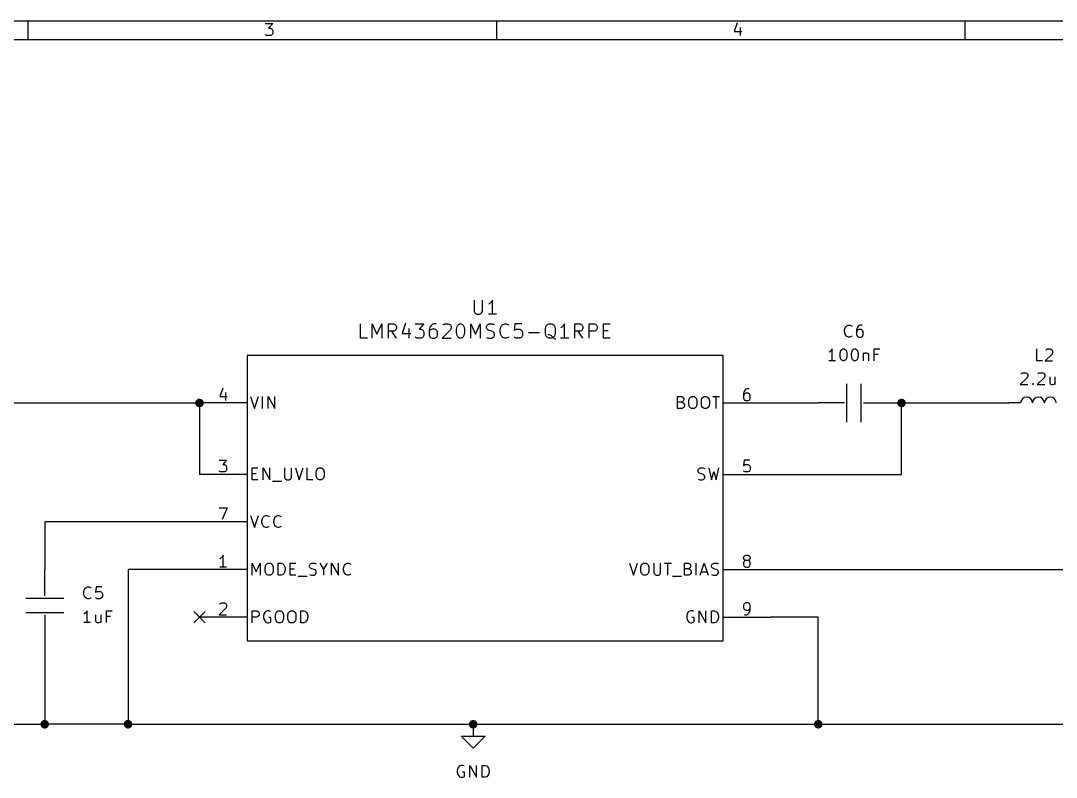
# Model space of a CAD drawing. Extents: x 0.4 to 11.3, y -7.9 to -0.4.
# Drawn here: x 4.299 to 8.65, y -3.573 to -0.394 of the extents above; entities that cross this region are included whole.
import ezdxf

# ---------------------------------------------------------------- set-up
doc = ezdxf.new("R2010")
doc.units = 0
doc.header["$MEASUREMENT"] = 0
for name, color, linetype in [('BLUE2', 5, 'CONTINUOUS'), ('CYAN2', 4, 'CONTINUOUS'), ('GREEN3', 91, 'CONTINUOUS'), ('RED2', 1, 'CONTINUOUS'), ('RED3', 11, 'CONTINUOUS')]:
    doc.layers.add(name, color=color, linetype=linetype)

msp = doc.modelspace()

# ---------------------------------------------------------------- linework, layer by layer
at = {"layer": 'BLUE2', "linetype": 'CONTINUOUS'}
for p, q in [((5.026, -2.876), (5.074, -2.924)), ((5.074, -2.876), (5.026, -2.924))]:
    msp.add_line(p, q, dxfattribs=at)
at = {"layer": 'CYAN2', "linetype": 'CONTINUOUS'}
for p, q in [((6.2043, -1.5674), (6.2043, -1.6159)), ((6.2386, -1.6159), (6.2386, -1.5674)), ((6.27, -1.5816), (6.2643, -1.5845)), ((6.2757, -1.5759), (6.27, -1.5816)), ((6.2814, -1.5674), (6.2757, -1.5759)), ((6.2814, -1.6274), (6.2814, -1.5674)), ((6.2043, -1.6159), (6.2071, -1.6216)), ((6.2071, -1.6216), (6.21, -1.6245)), ((6.21, -1.6245), (6.2157, -1.6274)), ((6.2157, -1.6274), (6.2271, -1.6274)), ((6.2271, -1.6274), (6.2329, -1.6245)), ((6.2329, -1.6245), (6.2357, -1.6216)), ((6.2357, -1.6216), (6.2386, -1.6159)), ((6.2986, -1.6274), (6.2643, -1.6274)), ((5.7271, -1.7274), (5.7271, -1.6674)), ((5.7757, -1.7274), (5.7757, -1.6674)), ((5.7757, -1.6674), (5.7957, -1.7102)), ((5.7957, -1.7102), (5.8157, -1.6674)), ((5.8157, -1.6674), (5.8157, -1.7274)), ((5.8443, -1.7274), (5.8443, -1.6674)), ((5.8443, -1.6674), (5.8671, -1.6674)), ((5.8671, -1.6674), (5.8729, -1.6702)), ((5.8729, -1.6959), (5.8671, -1.6988)), ((5.8729, -1.6702), (5.8757, -1.6731)), ((5.8757, -1.6931), (5.8729, -1.6959)), ((5.8757, -1.6731), (5.8786, -1.6788)), ((5.8786, -1.6874), (5.8757, -1.6931)), ((5.8786, -1.6788), (5.8786, -1.6874)), ((5.9157, -1.6645), (5.9014, -1.7074)), ((5.93, -1.6874), (5.93, -1.7274)), ((5.9557, -1.6674), (5.9929, -1.6674)), ((5.9929, -1.6674), (5.9729, -1.6902)), ((5.9729, -1.6902), (5.9814, -1.6902)), ((5.9814, -1.6902), (5.9871, -1.6931)), ((5.9871, -1.6931), (5.99, -1.6959)), ((5.99, -1.6959), (5.9929, -1.7016)), ((6.0186, -1.6816), (6.0157, -1.6931)), ((6.0157, -1.6931), (6.0157, -1.7159)), ((6.0186, -1.6959), (6.0157, -1.7016)), ((6.0243, -1.6731), (6.0186, -1.6816)), ((6.0214, -1.6931), (6.0186, -1.6959)), ((6.0271, -1.6902), (6.0214, -1.6931)), ((6.0271, -1.6702), (6.0243, -1.6731)), ((6.0329, -1.6674), (6.0271, -1.6702)), ((6.0386, -1.6902), (6.0271, -1.6902)), ((6.0443, -1.6674), (6.0329, -1.6674)), ((6.0443, -1.6931), (6.0386, -1.6902)), ((6.0471, -1.6959), (6.0443, -1.6931)), ((6.05, -1.7016), (6.0471, -1.6959)), ((6.1043, -1.6931), (6.07, -1.7274)), ((6.0729, -1.6731), (6.0757, -1.6702)), ((6.0757, -1.6702), (6.0814, -1.6674)), ((6.0814, -1.6674), (6.0957, -1.6674)), ((6.0957, -1.6674), (6.1014, -1.6702)), ((6.1014, -1.6702), (6.1043, -1.6731)), ((6.1043, -1.6731), (6.1071, -1.6788)), ((6.1071, -1.6845), (6.1043, -1.6931)), ((6.1071, -1.6788), (6.1071, -1.6845)), ((6.13, -1.6902), (6.1329, -1.6788)), ((6.13, -1.7045), (6.13, -1.6902)), ((6.1329, -1.6788), (6.1357, -1.6731)), ((6.1357, -1.6731), (6.1386, -1.6702)), ((6.1386, -1.6702), (6.1443, -1.6674)), ((6.1443, -1.6674), (6.15, -1.6674)), ((6.15, -1.6674), (6.1557, -1.6702)), ((6.1557, -1.6702), (6.1586, -1.6731)), ((6.1586, -1.6731), (6.1614, -1.6788)), ((6.1614, -1.6788), (6.1643, -1.6902)), ((6.1643, -1.6902), (6.1643, -1.7045)), ((6.19, -1.7274), (6.19, -1.6674)), ((6.19, -1.6674), (6.21, -1.7102)), ((6.21, -1.7102), (6.23, -1.6674)), ((6.23, -1.6674), (6.23, -1.7274)), ((6.2557, -1.6788), (6.2586, -1.6731)), ((6.2557, -1.6845), (6.2557, -1.6788)), ((6.2586, -1.6902), (6.2557, -1.6845)), ((6.2586, -1.6731), (6.2614, -1.6702)), ((6.2614, -1.6931), (6.2586, -1.6902)), ((6.2614, -1.6702), (6.2671, -1.6674)), ((6.2671, -1.6959), (6.2614, -1.6931)), ((6.2671, -1.6674), (6.2814, -1.6674)), ((6.2786, -1.6988), (6.2671, -1.6959)), ((6.2814, -1.6674), (6.29, -1.6702)), ((6.3129, -1.6931), (6.3157, -1.6816)), ((6.3129, -1.7016), (6.3129, -1.6931)), ((6.3157, -1.6816), (6.3186, -1.6759)), ((6.3186, -1.6759), (6.3243, -1.6702)), ((6.3243, -1.6702), (6.3329, -1.6674)), ((6.3329, -1.6674), (6.3386, -1.6674)), ((6.3386, -1.6674), (6.3471, -1.6702)), ((6.3471, -1.6702), (6.35, -1.6731)), ((6.3757, -1.6674), (6.3729, -1.6959)), ((6.3729, -1.6959), (6.3757, -1.6931)), ((6.4043, -1.6674), (6.3757, -1.6674)), ((6.3757, -1.6931), (6.3814, -1.6902)), ((6.3814, -1.6902), (6.3957, -1.6902)), ((6.3957, -1.6902), (6.4014, -1.6931)), ((6.4014, -1.6931), (6.4043, -1.6959)), ((6.4043, -1.6959), (6.4071, -1.7016)), ((6.5043, -1.6874), (6.5071, -1.6759)), ((6.5043, -1.7074), (6.5043, -1.6874)), ((6.5071, -1.6759), (6.5129, -1.6702)), ((6.5129, -1.6702), (6.5186, -1.6674)), ((6.5186, -1.6674), (6.53, -1.6674)), ((6.53, -1.6674), (6.5357, -1.6702)), ((6.5357, -1.6702), (6.5414, -1.6759)), ((6.5414, -1.6759), (6.5443, -1.6874)), ((6.5443, -1.6874), (6.5443, -1.7074)), ((6.5729, -1.6816), (6.5671, -1.6845)), ((6.5786, -1.6759), (6.5729, -1.6816)), ((6.5843, -1.6674), (6.5786, -1.6759)), ((6.5843, -1.7274), (6.5843, -1.6674)), ((6.6271, -1.7274), (6.6271, -1.6674)), ((6.6271, -1.6674), (6.65, -1.6674)), ((6.65, -1.6674), (6.6557, -1.6702)), ((6.6557, -1.6959), (6.65, -1.6988)), ((6.6557, -1.6702), (6.6586, -1.6731)), ((6.6586, -1.6931), (6.6557, -1.6959)), ((6.6586, -1.6731), (6.6614, -1.6788)), ((6.6614, -1.6874), (6.6586, -1.6931)), ((6.6614, -1.6788), (6.6614, -1.6874)), ((6.6871, -1.7274), (6.6871, -1.6674)), ((6.6871, -1.6674), (6.71, -1.6674)), ((6.71, -1.6674), (6.7157, -1.6702)), ((6.7157, -1.6959), (6.71, -1.6988)), ((6.7157, -1.6702), (6.7186, -1.6731)), ((6.7186, -1.6931), (6.7157, -1.6959)), ((6.7186, -1.6731), (6.7214, -1.6788)), ((6.7214, -1.6874), (6.7186, -1.6931)), ((6.7214, -1.6788), (6.7214, -1.6874)), ((6.7471, -1.7274), (6.7471, -1.6674)), ((6.7471, -1.6674), (6.7757, -1.6674)), ((6.7471, -1.6959), (6.7671, -1.6959)), ((7.7607, -1.6942), (7.7631, -1.6847)), ((7.7607, -1.7014), (7.7607, -1.6942)), ((7.7631, -1.6847), (7.7655, -1.6799)), ((7.7655, -1.6799), (7.7702, -1.6752)), ((7.7702, -1.6752), (7.7774, -1.6728)), ((7.7774, -1.6728), (7.7821, -1.6728)), ((7.7821, -1.6728), (7.7893, -1.6752)), ((7.7893, -1.6752), (7.7917, -1.6776)), ((7.8131, -1.6847), (7.8107, -1.6942)), ((7.8107, -1.6942), (7.8107, -1.7133)), ((7.8131, -1.6966), (7.8107, -1.7014)), ((7.8179, -1.6776), (7.8131, -1.6847)), ((7.8155, -1.6942), (7.8131, -1.6966)), ((7.8202, -1.6918), (7.8155, -1.6942)), ((7.8202, -1.6752), (7.8179, -1.6776)), ((7.825, -1.6728), (7.8202, -1.6752)), ((7.8298, -1.6918), (7.8202, -1.6918)), ((7.8345, -1.6728), (7.825, -1.6728)), ((7.8345, -1.6942), (7.8298, -1.6918)), ((7.8369, -1.6966), (7.8345, -1.6942)), ((7.8393, -1.7014), (7.8369, -1.6966)), ((5.7557, -1.7274), (5.7271, -1.7274)), ((5.8671, -1.6988), (5.8443, -1.6988)), ((5.8786, -1.7274), (5.8586, -1.6988)), ((5.9014, -1.7074), (5.9386, -1.7074)), ((5.9586, -1.7245), (5.9557, -1.7216)), ((5.9643, -1.7274), (5.9586, -1.7245)), ((5.9814, -1.7274), (5.9643, -1.7274)), ((5.9871, -1.7245), (5.9814, -1.7274)), ((5.99, -1.7216), (5.9871, -1.7245)), ((5.9929, -1.7159), (5.99, -1.7216)), ((5.9929, -1.7016), (5.9929, -1.7159)), ((6.0157, -1.7159), (6.0186, -1.7216)), ((6.0186, -1.7216), (6.0214, -1.7245)), ((6.0214, -1.7245), (6.0271, -1.7274)), ((6.0271, -1.7274), (6.0386, -1.7274)), ((6.0386, -1.7274), (6.0443, -1.7245)), ((6.0443, -1.7245), (6.0471, -1.7216)), ((6.0471, -1.7216), (6.05, -1.7159)), ((6.05, -1.7159), (6.05, -1.7016)), ((6.07, -1.7274), (6.1071, -1.7274)), ((6.1329, -1.7159), (6.13, -1.7045)), ((6.1357, -1.7216), (6.1329, -1.7159)), ((6.1386, -1.7245), (6.1357, -1.7216)), ((6.1443, -1.7274), (6.1386, -1.7245)), ((6.15, -1.7274), (6.1443, -1.7274)), ((6.1557, -1.7245), (6.15, -1.7274)), ((6.1586, -1.7216), (6.1557, -1.7245)), ((6.1614, -1.7159), (6.1586, -1.7216)), ((6.1643, -1.7045), (6.1614, -1.7159)), ((6.2557, -1.7245), (6.2643, -1.7274)), ((6.2643, -1.7274), (6.2786, -1.7274)), ((6.2843, -1.7016), (6.2786, -1.6988)), ((6.2786, -1.7274), (6.2843, -1.7245)), ((6.2871, -1.7045), (6.2843, -1.7016)), ((6.2843, -1.7245), (6.2871, -1.7216)), ((6.29, -1.7102), (6.2871, -1.7045)), ((6.2871, -1.7216), (6.29, -1.7159)), ((6.29, -1.7159), (6.29, -1.7102)), ((6.3157, -1.7131), (6.3129, -1.7016)), ((6.3186, -1.7188), (6.3157, -1.7131)), ((6.3243, -1.7245), (6.3186, -1.7188)), ((6.3329, -1.7274), (6.3243, -1.7245)), ((6.3386, -1.7274), (6.3329, -1.7274)), ((6.3471, -1.7245), (6.3386, -1.7274)), ((6.35, -1.7216), (6.3471, -1.7245)), ((6.3757, -1.7245), (6.3729, -1.7216)), ((6.3814, -1.7274), (6.3757, -1.7245)), ((6.3957, -1.7274), (6.3814, -1.7274)), ((6.4014, -1.7245), (6.3957, -1.7274)), ((6.4043, -1.7216), (6.4014, -1.7245)), ((6.4071, -1.7159), (6.4043, -1.7216)), ((6.4071, -1.7016), (6.4071, -1.7159)), ((6.4329, -1.7045), (6.4786, -1.7045)), ((6.5071, -1.7188), (6.5043, -1.7074)), ((6.5129, -1.7245), (6.5071, -1.7188)), ((6.5186, -1.7274), (6.5129, -1.7245)), ((6.5214, -1.7131), (6.5157, -1.7131)), ((6.53, -1.7274), (6.5186, -1.7274)), ((6.5271, -1.7159), (6.5214, -1.7131)), ((6.5357, -1.7245), (6.5271, -1.7159)), ((6.5357, -1.7245), (6.53, -1.7274)), ((6.5414, -1.7188), (6.5357, -1.7245)), ((6.5414, -1.7302), (6.5357, -1.7245)), ((6.5443, -1.7074), (6.5414, -1.7188)), ((6.5471, -1.7331), (6.5414, -1.7302)), ((6.6014, -1.7274), (6.5671, -1.7274)), ((6.65, -1.6988), (6.6271, -1.6988)), ((6.6614, -1.7274), (6.6414, -1.6988)), ((6.71, -1.6988), (6.6871, -1.6988)), ((6.7757, -1.7274), (6.7471, -1.7274)), ((7.7631, -1.7109), (7.7607, -1.7014)), ((7.7655, -1.7157), (7.7631, -1.7109)), ((7.7702, -1.7204), (7.7655, -1.7157)), ((7.7774, -1.7228), (7.7702, -1.7204)), ((7.7821, -1.7228), (7.7774, -1.7228)), ((7.7893, -1.7204), (7.7821, -1.7228)), ((7.7917, -1.718), (7.7893, -1.7204)), ((7.8107, -1.7133), (7.8131, -1.718)), ((7.8131, -1.718), (7.8155, -1.7204)), ((7.8155, -1.7204), (7.8202, -1.7228)), ((7.8202, -1.7228), (7.8298, -1.7228)), ((7.8298, -1.7228), (7.8345, -1.7204)), ((7.8345, -1.7204), (7.8369, -1.718)), ((7.8369, -1.718), (7.8393, -1.7133)), ((7.8393, -1.7133), (7.8393, -1.7014)), ((7.7036, -1.7799), (7.6988, -1.7847)), ((7.7083, -1.7728), (7.7036, -1.7799)), ((7.7083, -1.8228), (7.7083, -1.7728)), ((7.7417, -1.7918), (7.744, -1.7823)), ((7.744, -1.7823), (7.7464, -1.7776)), ((7.7464, -1.7776), (7.7488, -1.7752)), ((7.7488, -1.7752), (7.7536, -1.7728)), ((7.7536, -1.7728), (7.7583, -1.7728)), ((7.7583, -1.7728), (7.7631, -1.7752)), ((7.7631, -1.7752), (7.7655, -1.7776)), ((7.7655, -1.7776), (7.7679, -1.7823)), ((7.7679, -1.7823), (7.7702, -1.7918)), ((7.7893, -1.7918), (7.7917, -1.7823)), ((7.7917, -1.7823), (7.794, -1.7776)), ((7.794, -1.7776), (7.7964, -1.7752)), ((7.7964, -1.7752), (7.8012, -1.7728)), ((7.8012, -1.7728), (7.8059, -1.7728)), ((7.8059, -1.7728), (7.8107, -1.7752)), ((7.8107, -1.7752), (7.8131, -1.7776)), ((7.8131, -1.7776), (7.8155, -1.7823)), ((7.8155, -1.7823), (7.8179, -1.7918)), ((7.8845, -1.8228), (7.8845, -1.7728)), ((7.8845, -1.7728), (7.9083, -1.7728)), ((8.5679, -1.8228), (8.5679, -1.7728)), ((8.606, -1.7776), (8.6083, -1.7752)), ((8.6083, -1.7752), (8.6131, -1.7728)), ((8.6131, -1.7728), (8.625, -1.7728)), ((8.625, -1.7728), (8.6298, -1.7752)), ((8.6298, -1.7752), (8.6321, -1.7776)), ((8.6321, -1.7776), (8.6345, -1.7823)), ((8.6345, -1.7823), (8.6345, -1.7871)), ((7.6988, -1.7847), (7.694, -1.7871)), ((7.7226, -1.8228), (7.694, -1.8228)), ((7.7417, -1.8038), (7.7417, -1.7918)), ((7.744, -1.8133), (7.7417, -1.8038)), ((7.7464, -1.818), (7.744, -1.8133)), ((7.7488, -1.8204), (7.7464, -1.818)), ((7.7536, -1.8228), (7.7488, -1.8204)), ((7.7583, -1.8228), (7.7536, -1.8228)), ((7.7631, -1.8204), (7.7583, -1.8228)), ((7.7655, -1.818), (7.7631, -1.8204)), ((7.7679, -1.8133), (7.7655, -1.818)), ((7.7702, -1.8038), (7.7679, -1.8133)), ((7.7702, -1.7918), (7.7702, -1.8038)), ((7.7893, -1.8038), (7.7893, -1.7918)), ((7.7917, -1.8133), (7.7893, -1.8038)), ((7.794, -1.818), (7.7917, -1.8133)), ((7.7964, -1.8204), (7.794, -1.818)), ((7.8012, -1.8228), (7.7964, -1.8204)), ((7.8059, -1.8228), (7.8012, -1.8228)), ((7.8107, -1.8204), (7.8059, -1.8228)), ((7.8131, -1.818), (7.8107, -1.8204)), ((7.8155, -1.8133), (7.8131, -1.818)), ((7.8179, -1.8038), (7.8155, -1.8133)), ((7.8179, -1.7918), (7.8179, -1.8038)), ((7.8393, -1.7895), (7.8393, -1.8228)), ((7.8393, -1.7942), (7.8417, -1.7918)), ((7.8417, -1.7918), (7.8464, -1.7895)), ((7.8464, -1.7895), (7.8536, -1.7895)), ((7.8536, -1.7895), (7.8583, -1.7918)), ((7.8583, -1.7918), (7.8607, -1.7966)), ((7.8607, -1.7966), (7.8607, -1.8228)), ((7.9012, -1.7966), (7.8845, -1.7966)), ((8.5917, -1.8228), (8.5679, -1.8228)), ((8.6321, -1.7942), (8.6036, -1.8228)), ((8.6036, -1.8228), (8.6345, -1.8228)), ((8.6345, -1.7871), (8.6321, -1.7942)), ((8.5274, -1.8942), (8.4988, -1.9228)), ((8.5012, -1.8776), (8.5036, -1.8752)), ((8.5036, -1.8752), (8.5083, -1.8728)), ((8.5083, -1.8728), (8.5202, -1.8728)), ((8.5202, -1.8728), (8.525, -1.8752)), ((8.525, -1.8752), (8.5274, -1.8776)), ((8.5274, -1.8776), (8.5298, -1.8823)), ((8.5298, -1.8871), (8.5274, -1.8942)), ((8.5298, -1.8823), (8.5298, -1.8871)), ((8.5988, -1.8942), (8.5702, -1.9228)), ((8.5726, -1.8776), (8.575, -1.8752)), ((8.575, -1.8752), (8.5798, -1.8728)), ((8.5798, -1.8728), (8.5917, -1.8728)), ((8.5917, -1.8728), (8.5964, -1.8752)), ((8.5964, -1.8752), (8.5988, -1.8776)), ((8.5988, -1.8776), (8.6012, -1.8823)), ((8.6012, -1.8871), (8.5988, -1.8942)), ((8.6012, -1.8823), (8.6012, -1.8871)), ((8.6226, -1.8895), (8.6226, -1.9157)), ((8.644, -1.8895), (8.644, -1.9228)), ((8.4988, -1.9228), (8.5298, -1.9228)), ((8.5488, -1.9204), (8.5512, -1.918)), ((8.5512, -1.9228), (8.5488, -1.9204)), ((8.5512, -1.918), (8.5536, -1.9204)), ((8.5512, -1.918), (8.5512, -1.9228)), ((8.5536, -1.9204), (8.5512, -1.9228)), ((8.5702, -1.9228), (8.6012, -1.9228)), ((8.6226, -1.9157), (8.625, -1.9204)), ((8.625, -1.9204), (8.6298, -1.9228)), ((8.6298, -1.9228), (8.6369, -1.9228)), ((8.6369, -1.9228), (8.6417, -1.9204)), ((8.6417, -1.9204), (8.644, -1.918)), ((5.2648, -1.9731), (5.2814, -2.0231)), ((5.2814, -2.0231), (5.2981, -1.9731)), ((5.3148, -2.0231), (5.3148, -1.9731)), ((5.3386, -2.0231), (5.3386, -1.9731)), ((5.3386, -1.9731), (5.3671, -2.0231)), ((5.3671, -2.0231), (5.3671, -1.9731)), ((7.059, -2.0231), (7.059, -1.9731)), ((7.059, -1.9731), (7.0757, -1.9731)), ((7.0757, -1.9969), (7.059, -1.9969)), ((7.0757, -1.9731), (7.0805, -1.9755)), ((7.0805, -1.9946), (7.0757, -1.9969)), ((7.0757, -1.9969), (7.0829, -1.9993)), ((7.0805, -1.9755), (7.0829, -1.9779)), ((7.0829, -1.9922), (7.0805, -1.9946)), ((7.0829, -1.9779), (7.0852, -1.9827)), ((7.0852, -1.9874), (7.0829, -1.9922)), ((7.0829, -1.9993), (7.0852, -2.0017)), ((7.0852, -1.9827), (7.0852, -1.9874)), ((7.1067, -1.9898), (7.109, -1.9803)), ((7.1067, -2.0065), (7.1067, -1.9898)), ((7.109, -1.9803), (7.1138, -1.9755)), ((7.1138, -1.9755), (7.1186, -1.9731)), ((7.1186, -1.9731), (7.1281, -1.9731)), ((7.1281, -1.9731), (7.1329, -1.9755)), ((7.1329, -1.9755), (7.1376, -1.9803)), ((7.1376, -1.9803), (7.14, -1.9898)), ((7.14, -1.9898), (7.14, -2.0065)), ((7.159, -1.9898), (7.1614, -1.9803)), ((7.159, -2.0065), (7.159, -1.9898)), ((7.1614, -1.9803), (7.1662, -1.9755)), ((7.1662, -1.9755), (7.1709, -1.9731)), ((7.1709, -1.9731), (7.1805, -1.9731)), ((7.1805, -1.9731), (7.1852, -1.9755)), ((7.1852, -1.9755), (7.19, -1.9803)), ((7.19, -1.9803), (7.1924, -1.9898)), ((7.1924, -1.9898), (7.1924, -2.0065)), ((7.2067, -1.9731), (7.2352, -1.9731)), ((7.221, -2.0231), (7.221, -1.9731)), ((7.0781, -2.0231), (7.059, -2.0231)), ((7.0829, -2.0208), (7.0781, -2.0231)), ((7.0852, -2.0184), (7.0829, -2.0208)), ((7.0852, -2.0017), (7.0876, -2.0065)), ((7.0876, -2.0136), (7.0852, -2.0184)), ((7.0876, -2.0065), (7.0876, -2.0136)), ((7.109, -2.016), (7.1067, -2.0065)), ((7.1138, -2.0208), (7.109, -2.016)), ((7.1186, -2.0231), (7.1138, -2.0208)), ((7.1281, -2.0231), (7.1186, -2.0231)), ((7.1329, -2.0208), (7.1281, -2.0231)), ((7.1376, -2.016), (7.1329, -2.0208)), ((7.14, -2.0065), (7.1376, -2.016)), ((7.1614, -2.016), (7.159, -2.0065)), ((7.1662, -2.0208), (7.1614, -2.016)), ((7.1709, -2.0231), (7.1662, -2.0208)), ((7.1805, -2.0231), (7.1709, -2.0231)), ((7.1852, -2.0208), (7.1805, -2.0231)), ((7.19, -2.016), (7.1852, -2.0208)), ((7.1924, -2.0065), (7.19, -2.016)), ((5.2719, -2.3231), (5.2719, -2.2731)), ((5.2719, -2.2731), (5.2957, -2.2731)), ((5.2719, -2.2969), (5.2886, -2.2969)), ((5.3171, -2.3231), (5.3171, -2.2731)), ((5.3171, -2.2731), (5.3457, -2.3231)), ((5.3457, -2.3231), (5.3457, -2.2731)), ((5.4076, -2.2731), (5.4076, -2.3136)), ((5.4362, -2.3136), (5.4362, -2.2731)), ((5.4529, -2.2731), (5.4695, -2.3231)), ((5.4695, -2.3231), (5.4862, -2.2731)), ((5.5029, -2.3231), (5.5029, -2.2731)), ((5.541, -2.2898), (5.5433, -2.2803)), ((5.541, -2.3065), (5.541, -2.2898)), ((5.5433, -2.2803), (5.5481, -2.2755)), ((5.5481, -2.2755), (5.5529, -2.2731)), ((5.5529, -2.2731), (5.5624, -2.2731)), ((5.5624, -2.2731), (5.5671, -2.2755)), ((5.5671, -2.2755), (5.5719, -2.2803)), ((5.5719, -2.2803), (5.5743, -2.2898)), ((5.5743, -2.2898), (5.5743, -2.3065)), ((7.1448, -2.2827), (7.1471, -2.2779)), ((7.1448, -2.2874), (7.1448, -2.2827)), ((7.1471, -2.2922), (7.1448, -2.2874)), ((7.1471, -2.2779), (7.1495, -2.2755)), ((7.1495, -2.2946), (7.1471, -2.2922)), ((7.1495, -2.2755), (7.1543, -2.2731)), ((7.1543, -2.2969), (7.1495, -2.2946)), ((7.1543, -2.2731), (7.1662, -2.2731)), ((7.1638, -2.2993), (7.1543, -2.2969)), ((7.1686, -2.3017), (7.1638, -2.2993)), ((7.1662, -2.2731), (7.1733, -2.2755)), ((7.171, -2.3041), (7.1686, -2.3017)), ((7.1733, -2.3088), (7.171, -2.3041)), ((7.19, -2.2731), (7.2019, -2.3231)), ((7.2019, -2.3231), (7.2114, -2.2874)), ((7.2114, -2.2874), (7.221, -2.3231)), ((7.221, -2.3231), (7.2329, -2.2731)), ((5.2957, -2.3231), (5.2719, -2.3231)), ((5.3576, -2.3279), (5.3957, -2.3279)), ((5.4076, -2.3136), (5.41, -2.3184)), ((5.41, -2.3184), (5.4124, -2.3208)), ((5.4124, -2.3208), (5.4171, -2.3231)), ((5.4171, -2.3231), (5.4267, -2.3231)), ((5.4267, -2.3231), (5.4314, -2.3208)), ((5.4314, -2.3208), (5.4338, -2.3184)), ((5.4338, -2.3184), (5.4362, -2.3136)), ((5.5267, -2.3231), (5.5029, -2.3231)), ((5.5433, -2.316), (5.541, -2.3065)), ((5.5481, -2.3208), (5.5433, -2.316)), ((5.5529, -2.3231), (5.5481, -2.3208)), ((5.5624, -2.3231), (5.5529, -2.3231)), ((5.5671, -2.3208), (5.5624, -2.3231)), ((5.5719, -2.316), (5.5671, -2.3208)), ((5.5743, -2.3065), (5.5719, -2.316)), ((7.1448, -2.3208), (7.1519, -2.3231)), ((7.1519, -2.3231), (7.1638, -2.3231)), ((7.1638, -2.3231), (7.1686, -2.3208)), ((7.1686, -2.3208), (7.171, -2.3184)), ((7.171, -2.3184), (7.1733, -2.3136)), ((7.1733, -2.3136), (7.1733, -2.3088)), ((5.2648, -2.4731), (5.2814, -2.5231)), ((5.2814, -2.5231), (5.2981, -2.4731)), ((5.3171, -2.4803), (5.3219, -2.4755)), ((5.3219, -2.4755), (5.329, -2.4731)), ((5.329, -2.4731), (5.3338, -2.4731)), ((5.3338, -2.4731), (5.341, -2.4755)), ((5.341, -2.4755), (5.3433, -2.4779)), ((5.3671, -2.4803), (5.3719, -2.4755)), ((5.3719, -2.4755), (5.379, -2.4731)), ((5.379, -2.4731), (5.3838, -2.4731)), ((5.3838, -2.4731), (5.391, -2.4755)), ((5.391, -2.4755), (5.3933, -2.4779)), ((5.3124, -2.4946), (5.3148, -2.485)), ((5.3124, -2.5017), (5.3124, -2.4946)), ((5.3148, -2.5112), (5.3124, -2.5017)), ((5.3148, -2.485), (5.3171, -2.4803)), ((5.3171, -2.516), (5.3148, -2.5112)), ((5.3219, -2.5208), (5.3171, -2.516)), ((5.329, -2.5231), (5.3219, -2.5208)), ((5.3338, -2.5231), (5.329, -2.5231)), ((5.341, -2.5208), (5.3338, -2.5231)), ((5.3433, -2.5184), (5.341, -2.5208)), ((5.3624, -2.4946), (5.3648, -2.485)), ((5.3624, -2.5017), (5.3624, -2.4946)), ((5.3648, -2.5112), (5.3624, -2.5017)), ((5.3648, -2.485), (5.3671, -2.4803)), ((5.3671, -2.516), (5.3648, -2.5112)), ((5.3719, -2.5208), (5.3671, -2.516)), ((5.379, -2.5231), (5.3719, -2.5208)), ((5.3838, -2.5231), (5.379, -2.5231)), ((5.391, -2.5208), (5.3838, -2.5231)), ((5.3933, -2.5184), (5.391, -2.5208)), ((5.2719, -2.7231), (5.2719, -2.6731)), ((5.2719, -2.6731), (5.2886, -2.7088)), ((5.2886, -2.7088), (5.3052, -2.6731)), ((5.3052, -2.6731), (5.3052, -2.7231)), ((5.3267, -2.6898), (5.329, -2.6803)), ((5.3267, -2.7065), (5.3267, -2.6898)), ((5.329, -2.6803), (5.3338, -2.6755)), ((5.3338, -2.6755), (5.3386, -2.6731)), ((5.3386, -2.6731), (5.3481, -2.6731)), ((5.3481, -2.6731), (5.3529, -2.6755)), ((5.3529, -2.6755), (5.3576, -2.6803)), ((5.3576, -2.6803), (5.36, -2.6898)), ((5.36, -2.6898), (5.36, -2.7065)), ((5.3814, -2.7231), (5.3814, -2.6731)), ((5.3814, -2.6731), (5.3933, -2.6731)), ((5.3933, -2.6731), (5.4005, -2.6755)), ((5.4005, -2.6755), (5.4052, -2.6803)), ((5.4052, -2.6803), (5.4076, -2.685)), ((5.4076, -2.685), (5.41, -2.6946)), ((5.41, -2.6946), (5.41, -2.7017)), ((5.4314, -2.7231), (5.4314, -2.6731)), ((5.4314, -2.6731), (5.4552, -2.6731)), ((5.4314, -2.6969), (5.4481, -2.6969)), ((5.5124, -2.6827), (5.5148, -2.6779)), ((5.5124, -2.6874), (5.5124, -2.6827)), ((5.5148, -2.6922), (5.5124, -2.6874)), ((5.5148, -2.6779), (5.5171, -2.6755)), ((5.5171, -2.6946), (5.5148, -2.6922)), ((5.5171, -2.6755), (5.5219, -2.6731)), ((5.5219, -2.6969), (5.5171, -2.6946)), ((5.5219, -2.6731), (5.5338, -2.6731)), ((5.5314, -2.6993), (5.5219, -2.6969)), ((5.5338, -2.6731), (5.5409, -2.6755)), ((5.5552, -2.6731), (5.5719, -2.6993)), ((5.5719, -2.6993), (5.5886, -2.6731)), ((5.6052, -2.7231), (5.6052, -2.6731)), ((5.6052, -2.6731), (5.6338, -2.7231)), ((5.6338, -2.7231), (5.6338, -2.6731)), ((5.6552, -2.6946), (5.6576, -2.685)), ((5.6552, -2.7017), (5.6552, -2.6946)), ((5.6576, -2.685), (5.66, -2.6803)), ((5.66, -2.6803), (5.6648, -2.6755)), ((5.6648, -2.6755), (5.6719, -2.6731)), ((5.6719, -2.6731), (5.6767, -2.6731)), ((5.6767, -2.6731), (5.6838, -2.6755)), ((5.6838, -2.6755), (5.6862, -2.6779)), ((6.8567, -2.6731), (6.8733, -2.7231)), ((6.8733, -2.7231), (6.89, -2.6731)), ((6.9043, -2.6898), (6.9067, -2.6803)), ((6.9043, -2.7065), (6.9043, -2.6898)), ((6.9067, -2.6803), (6.9114, -2.6755)), ((6.9114, -2.6755), (6.9162, -2.6731)), ((6.9162, -2.6731), (6.9257, -2.6731)), ((6.9257, -2.6731), (6.9305, -2.6755)), ((6.9305, -2.6755), (6.9352, -2.6803)), ((6.9352, -2.6803), (6.9376, -2.6898)), ((6.9376, -2.6898), (6.9376, -2.7065)), ((6.959, -2.6731), (6.959, -2.7136)), ((6.9876, -2.7136), (6.9876, -2.6731)), ((7.0043, -2.6731), (7.0329, -2.6731)), ((7.0186, -2.7231), (7.0186, -2.6731)), ((7.0876, -2.7231), (7.0876, -2.6731)), ((7.0876, -2.6731), (7.1043, -2.6731)), ((7.1043, -2.6969), (7.0876, -2.6969)), ((7.1043, -2.6731), (7.109, -2.6755)), ((7.109, -2.6946), (7.1043, -2.6969)), ((7.1043, -2.6969), (7.1114, -2.6993)), ((7.109, -2.6755), (7.1114, -2.6779)), ((7.1114, -2.6922), (7.109, -2.6946)), ((7.1114, -2.6779), (7.1138, -2.6827)), ((7.1138, -2.6874), (7.1114, -2.6922)), ((7.1138, -2.6827), (7.1138, -2.6874)), ((7.1376, -2.7231), (7.1376, -2.6731)), ((7.1543, -2.7231), (7.1709, -2.6731)), ((7.1709, -2.6731), (7.1876, -2.7231)), ((7.2019, -2.6827), (7.2043, -2.6779)), ((7.2019, -2.6874), (7.2019, -2.6827)), ((7.2043, -2.6922), (7.2019, -2.6874)), ((7.2043, -2.6779), (7.2067, -2.6755)), ((7.2067, -2.6946), (7.2043, -2.6922)), ((7.2067, -2.6755), (7.2114, -2.6731)), ((7.2114, -2.6969), (7.2067, -2.6946)), ((7.2114, -2.6731), (7.2233, -2.6731)), ((7.221, -2.6993), (7.2114, -2.6969)), ((7.2233, -2.6731), (7.2305, -2.6755)), ((5.329, -2.716), (5.3267, -2.7065)), ((5.3338, -2.7208), (5.329, -2.716)), ((5.3386, -2.7231), (5.3338, -2.7208)), ((5.3481, -2.7231), (5.3386, -2.7231)), ((5.3529, -2.7208), (5.3481, -2.7231)), ((5.3576, -2.716), (5.3529, -2.7208)), ((5.36, -2.7065), (5.3576, -2.716)), ((5.3933, -2.7231), (5.3814, -2.7231)), ((5.4005, -2.7208), (5.3933, -2.7231)), ((5.4052, -2.716), (5.4005, -2.7208)), ((5.4076, -2.7112), (5.4052, -2.716)), ((5.41, -2.7017), (5.4076, -2.7112)), ((5.4552, -2.7231), (5.4314, -2.7231)), ((5.4648, -2.7279), (5.5029, -2.7279)), ((5.5124, -2.7208), (5.5195, -2.7231)), ((5.5195, -2.7231), (5.5314, -2.7231)), ((5.5362, -2.7017), (5.5314, -2.6993)), ((5.5314, -2.7231), (5.5362, -2.7208)), ((5.5386, -2.7041), (5.5362, -2.7017)), ((5.5362, -2.7208), (5.5386, -2.7184)), ((5.5409, -2.7088), (5.5386, -2.7041)), ((5.5386, -2.7184), (5.5409, -2.7136)), ((5.5409, -2.7136), (5.5409, -2.7088)), ((5.5719, -2.6993), (5.5719, -2.7231)), ((5.6576, -2.7112), (5.6552, -2.7017)), ((5.66, -2.716), (5.6576, -2.7112)), ((5.6648, -2.7208), (5.66, -2.716)), ((5.6719, -2.7231), (5.6648, -2.7208)), ((5.6767, -2.7231), (5.6719, -2.7231)), ((5.6838, -2.7208), (5.6767, -2.7231)), ((5.6862, -2.7184), (5.6838, -2.7208)), ((6.9067, -2.716), (6.9043, -2.7065)), ((6.9114, -2.7208), (6.9067, -2.716)), ((6.9162, -2.7231), (6.9114, -2.7208)), ((6.9257, -2.7231), (6.9162, -2.7231)), ((6.9305, -2.7208), (6.9257, -2.7231)), ((6.9352, -2.716), (6.9305, -2.7208)), ((6.9376, -2.7065), (6.9352, -2.716)), ((6.959, -2.7136), (6.9614, -2.7184)), ((6.9614, -2.7184), (6.9638, -2.7208)), ((6.9638, -2.7208), (6.9686, -2.7231)), ((6.9686, -2.7231), (6.9781, -2.7231)), ((6.9781, -2.7231), (6.9829, -2.7208)), ((6.9829, -2.7208), (6.9852, -2.7184)), ((6.9852, -2.7184), (6.9876, -2.7136)), ((7.0376, -2.7279), (7.0757, -2.7279)), ((7.1067, -2.7231), (7.0876, -2.7231)), ((7.1114, -2.7208), (7.1067, -2.7231)), ((7.1114, -2.6993), (7.1138, -2.7017)), ((7.1138, -2.7184), (7.1114, -2.7208)), ((7.1138, -2.7017), (7.1162, -2.7065)), ((7.1162, -2.7136), (7.1138, -2.7184)), ((7.1162, -2.7065), (7.1162, -2.7136)), ((7.159, -2.7088), (7.1829, -2.7088)), ((7.2019, -2.7208), (7.209, -2.7231)), ((7.209, -2.7231), (7.221, -2.7231)), ((7.2257, -2.7017), (7.221, -2.6993)), ((7.221, -2.7231), (7.2257, -2.7208)), ((7.2281, -2.7041), (7.2257, -2.7017)), ((7.2257, -2.7208), (7.2281, -2.7184)), ((7.2305, -2.7088), (7.2281, -2.7041)), ((7.2281, -2.7184), (7.2305, -2.7136)), ((7.2305, -2.7136), (7.2305, -2.7088)), ((4.5663, -2.7847), (4.5687, -2.7799)), ((4.5687, -2.7799), (4.5734, -2.7752)), ((4.5734, -2.7752), (4.5806, -2.7728)), ((4.5806, -2.7728), (4.5853, -2.7728)), ((4.5853, -2.7728), (4.5925, -2.7752)), ((4.5925, -2.7752), (4.5949, -2.7776)), ((4.6163, -2.7728), (4.6139, -2.7966)), ((4.6401, -2.7728), (4.6163, -2.7728)), ((4.5639, -2.7942), (4.5663, -2.7847)), ((4.5639, -2.8014), (4.5639, -2.7942)), ((4.5663, -2.8109), (4.5639, -2.8014)), ((4.5687, -2.8157), (4.5663, -2.8109)), ((4.5734, -2.8204), (4.5687, -2.8157)), ((4.5806, -2.8228), (4.5734, -2.8204)), ((4.5853, -2.8228), (4.5806, -2.8228)), ((4.5925, -2.8204), (4.5853, -2.8228)), ((4.5949, -2.818), (4.5925, -2.8204)), ((4.6139, -2.7966), (4.6163, -2.7942)), ((4.6163, -2.8204), (4.6139, -2.818)), ((4.6163, -2.7942), (4.621, -2.7918)), ((4.621, -2.8228), (4.6163, -2.8204)), ((4.621, -2.7918), (4.6329, -2.7918)), ((4.6329, -2.8228), (4.621, -2.8228)), ((4.6329, -2.7918), (4.6377, -2.7942)), ((4.6377, -2.8204), (4.6329, -2.8228)), ((4.6377, -2.7942), (4.6401, -2.7966)), ((4.6401, -2.818), (4.6377, -2.8204)), ((4.6401, -2.7966), (4.6425, -2.8014)), ((4.6425, -2.8133), (4.6401, -2.818)), ((4.6425, -2.8014), (4.6425, -2.8133)), ((4.5687, -2.8847), (4.5639, -2.8871)), ((4.5734, -2.8799), (4.5687, -2.8847)), ((4.5782, -2.8728), (4.5734, -2.8799)), ((4.5782, -2.9228), (4.5782, -2.8728)), ((4.6139, -2.8895), (4.6139, -2.9157)), ((4.6353, -2.8895), (4.6353, -2.9228)), ((4.6591, -2.9228), (4.6591, -2.8728)), ((4.6591, -2.8728), (4.6829, -2.8728)), ((4.6758, -2.8966), (4.6591, -2.8966)), ((5.2719, -2.9231), (5.2719, -2.8731)), ((5.2719, -2.8731), (5.2909, -2.8731)), ((5.2909, -2.8993), (5.2719, -2.8993)), ((5.2909, -2.8731), (5.2957, -2.8755)), ((5.2957, -2.8969), (5.2909, -2.8993)), ((5.2957, -2.8755), (5.2981, -2.8779)), ((5.2981, -2.8946), (5.2957, -2.8969)), ((5.2981, -2.8779), (5.3005, -2.8827)), ((5.3005, -2.8898), (5.2981, -2.8946)), ((5.3005, -2.8827), (5.3005, -2.8898)), ((5.3219, -2.885), (5.3195, -2.8946)), ((5.3195, -2.8946), (5.3195, -2.9017)), ((5.3195, -2.9017), (5.3219, -2.9112)), ((5.3243, -2.8803), (5.3219, -2.885)), ((5.3219, -2.9112), (5.3243, -2.916)), ((5.329, -2.8755), (5.3243, -2.8803)), ((5.3362, -2.8731), (5.329, -2.8755)), ((5.3433, -2.8731), (5.3362, -2.8731)), ((5.3505, -2.9017), (5.3409, -2.9017)), ((5.3481, -2.8755), (5.3433, -2.8731)), ((5.3505, -2.9184), (5.3505, -2.9017)), ((5.3695, -2.8898), (5.3719, -2.8803)), ((5.3695, -2.9065), (5.3695, -2.8898)), ((5.3719, -2.916), (5.3695, -2.9065)), ((5.3719, -2.8803), (5.3767, -2.8755)), ((5.3767, -2.8755), (5.3814, -2.8731)), ((5.3814, -2.8731), (5.3909, -2.8731)), ((5.3909, -2.8731), (5.3957, -2.8755)), ((5.3957, -2.8755), (5.4005, -2.8803)), ((5.4005, -2.8803), (5.4029, -2.8898)), ((5.4029, -2.9065), (5.4005, -2.916)), ((5.4029, -2.8898), (5.4029, -2.9065)), ((5.4219, -2.8898), (5.4243, -2.8803)), ((5.4219, -2.9065), (5.4219, -2.8898)), ((5.4243, -2.916), (5.4219, -2.9065)), ((5.4243, -2.8803), (5.429, -2.8755)), ((5.429, -2.8755), (5.4338, -2.8731)), ((5.4338, -2.8731), (5.4433, -2.8731)), ((5.4433, -2.8731), (5.4481, -2.8755)), ((5.4481, -2.8755), (5.4529, -2.8803)), ((5.4529, -2.8803), (5.4552, -2.8898)), ((5.4552, -2.9065), (5.4529, -2.916)), ((5.4552, -2.8898), (5.4552, -2.9065)), ((5.4767, -2.9231), (5.4767, -2.8731)), ((5.4767, -2.8731), (5.4886, -2.8731)), ((5.4886, -2.8731), (5.4957, -2.8755)), ((5.4957, -2.8755), (5.5005, -2.8803)), ((5.5005, -2.8803), (5.5029, -2.885)), ((5.5029, -2.9112), (5.5005, -2.916)), ((5.5029, -2.885), (5.5052, -2.8946)), ((5.5052, -2.9017), (5.5029, -2.9112)), ((5.5052, -2.8946), (5.5052, -2.9017)), ((7.0995, -2.885), (7.0971, -2.8946)), ((7.0971, -2.8946), (7.0971, -2.9017)), ((7.0971, -2.9017), (7.0995, -2.9112)), ((7.1019, -2.8803), (7.0995, -2.885)), ((7.0995, -2.9112), (7.1019, -2.916)), ((7.1067, -2.8755), (7.1019, -2.8803)), ((7.1138, -2.8731), (7.1067, -2.8755)), ((7.1209, -2.8731), (7.1138, -2.8731)), ((7.1281, -2.9017), (7.1186, -2.9017)), ((7.1257, -2.8755), (7.1209, -2.8731)), ((7.1281, -2.9184), (7.1281, -2.9017)), ((7.1495, -2.9231), (7.1495, -2.8731)), ((7.1495, -2.8731), (7.1781, -2.9231)), ((7.1781, -2.9231), (7.1781, -2.8731)), ((7.2019, -2.9231), (7.2019, -2.8731)), ((7.2019, -2.8731), (7.2138, -2.8731)), ((7.2138, -2.8731), (7.2209, -2.8755)), ((7.2209, -2.8755), (7.2257, -2.8803)), ((7.2257, -2.8803), (7.2281, -2.885)), ((7.2281, -2.9112), (7.2257, -2.916)), ((7.2281, -2.885), (7.2305, -2.8946)), ((7.2305, -2.9017), (7.2281, -2.9112)), ((7.2305, -2.8946), (7.2305, -2.9017)), ((4.5925, -2.9228), (4.5639, -2.9228)), ((4.6139, -2.9157), (4.6163, -2.9204)), ((4.6163, -2.9204), (4.621, -2.9228)), ((4.621, -2.9228), (4.6282, -2.9228)), ((4.6282, -2.9228), (4.6329, -2.9204)), ((4.6329, -2.9204), (4.6353, -2.918)), ((5.3243, -2.916), (5.329, -2.9208)), ((5.329, -2.9208), (5.3362, -2.9231)), ((5.3362, -2.9231), (5.3409, -2.9231)), ((5.3409, -2.9231), (5.3481, -2.9208)), ((5.3481, -2.9208), (5.3505, -2.9184)), ((5.3767, -2.9208), (5.3719, -2.916)), ((5.3814, -2.9231), (5.3767, -2.9208)), ((5.3909, -2.9231), (5.3814, -2.9231)), ((5.3957, -2.9208), (5.3909, -2.9231)), ((5.4005, -2.916), (5.3957, -2.9208)), ((5.429, -2.9208), (5.4243, -2.916)), ((5.4338, -2.9231), (5.429, -2.9208)), ((5.4433, -2.9231), (5.4338, -2.9231)), ((5.4481, -2.9208), (5.4433, -2.9231)), ((5.4529, -2.916), (5.4481, -2.9208)), ((5.4886, -2.9231), (5.4767, -2.9231)), ((5.4957, -2.9208), (5.4886, -2.9231)), ((5.5005, -2.916), (5.4957, -2.9208)), ((7.1019, -2.916), (7.1067, -2.9208)), ((7.1067, -2.9208), (7.1138, -2.9231)), ((7.1138, -2.9231), (7.1186, -2.9231)), ((7.1186, -2.9231), (7.1257, -2.9208)), ((7.1257, -2.9208), (7.1281, -2.9184)), ((7.2138, -2.9231), (7.2019, -2.9231)), ((7.2209, -2.9208), (7.2138, -2.9231)), ((7.2257, -2.916), (7.2209, -2.9208)), ((6.15, -3.5228), (6.1429, -3.5252)), ((6.1571, -3.5228), (6.15, -3.5228)), ((6.1619, -3.5252), (6.1571, -3.5228)), ((6.1857, -3.5728), (6.1857, -3.5228)), ((6.1857, -3.5228), (6.2143, -3.5728)), ((6.2143, -3.5728), (6.2143, -3.5228)), ((6.2381, -3.5728), (6.2381, -3.5228)), ((6.2381, -3.5228), (6.25, -3.5228)), ((6.25, -3.5228), (6.2571, -3.5252)), ((6.1357, -3.5347), (6.1333, -3.5442)), ((6.1333, -3.5442), (6.1333, -3.5514)), ((6.1333, -3.5514), (6.1357, -3.5609)), ((6.1381, -3.5299), (6.1357, -3.5347)), ((6.1357, -3.5609), (6.1381, -3.5657)), ((6.1429, -3.5252), (6.1381, -3.5299)), ((6.1381, -3.5657), (6.1429, -3.5704)), ((6.1643, -3.5514), (6.1548, -3.5514)), ((6.1643, -3.568), (6.1643, -3.5514)), ((6.2571, -3.5252), (6.2619, -3.5299)), ((6.2619, -3.5657), (6.2571, -3.5704)), ((6.2619, -3.5299), (6.2643, -3.5347)), ((6.2643, -3.5609), (6.2619, -3.5657)), ((6.2643, -3.5347), (6.2667, -3.5442)), ((6.2667, -3.5514), (6.2643, -3.5609)), ((6.2667, -3.5442), (6.2667, -3.5514)), ((6.1429, -3.5704), (6.15, -3.5728)), ((6.15, -3.5728), (6.1548, -3.5728)), ((6.1548, -3.5728), (6.1619, -3.5704)), ((6.1619, -3.5704), (6.1643, -3.568)), ((6.25, -3.5728), (6.2381, -3.5728)), ((6.2571, -3.5704), (6.25, -3.5728))]:
    msp.add_line(p, q, dxfattribs=at)
at = {"layer": 'GREEN3', "linetype": 'CONTINUOUS'}
for p, q in [((3.9, -2), (5.05, -2)), ((5.05, -2), (5.05, -2.3)), ((7.45, -2), (7.65, -2)), ((7.95, -2), (8, -2)), ((8, -2.3), (8, -2)), ((8, -2), (8.45, -2)), ((7.45, -2.3), (8, -2.3)), ((4.4, -2.5), (4.4, -2.7)), ((5.05, -2.5), (4.4, -2.5)), ((4.75, -2.7), (4.75, -3.35)), ((5.05, -2.7), (4.75, -2.7)), ((7.45, -2.7), (8.95, -2.7)), ((7.65, -2.9), (7.45, -2.9)), ((7.65, -3.35), (7.65, -2.9)), ((4.4, -3), (4.4, -3.35)), ((3.9, -3.35), (4.4, -3.35)), ((4.75, -3.35), (4.4, -3.35)), ((4.75, -3.35), (6.2, -3.35)), ((6.2, -3.35), (7.65, -3.35)), ((7.65, -3.35), (9.85, -3.35))]:
    msp.add_line(p, q, dxfattribs=at)
at = {"layer": 'GREEN3', "const_width": 0.018}
for points in [[(5.041, -2, 1), (5.059, -2, 1)], [(7.991, -2, 1), (8.009, -2, 1)], [(4.391, -3.35, 1), (4.409, -3.35, 1)], [(4.741, -3.35, 1), (4.759, -3.35, 1)], [(6.191, -3.35, 1), (6.209, -3.35, 1)], [(7.641, -3.35, 1), (7.659, -3.35, 1)]]:
    msp.add_lwpolyline(points, format="xyb", close=True, dxfattribs=at)
at = {"layer": 'RED2', "linetype": 'CONTINUOUS'}
for p, q in [((0.3937, -0.3937), (11.2993, -0.3937)), ((4.3307, -0.4724), (4.3307, -0.3937)), ((5.3262, -0.4053), (5.3578, -0.4053)), ((5.3578, -0.4053), (5.3408, -0.4248)), ((5.3408, -0.4248), (5.3481, -0.4248)), ((5.3481, -0.4248), (5.353, -0.4272)), ((5.353, -0.4272), (5.3554, -0.4296)), ((5.3554, -0.4296), (5.3578, -0.4345)), ((5.3578, -0.4345), (5.3578, -0.4467)), ((6.2992, -0.4724), (6.2992, -0.3937)), ((7.3093, -0.4028), (7.2971, -0.4394)), ((7.3215, -0.4223), (7.3215, -0.4564)), ((8.2677, -0.4724), (8.2677, -0.3937)), ((0.4724, -0.4724), (11.2206, -0.4724)), ((5.3286, -0.454), (5.3262, -0.4516)), ((5.3335, -0.4564), (5.3286, -0.454)), ((5.3481, -0.4564), (5.3335, -0.4564)), ((5.353, -0.454), (5.3481, -0.4564)), ((5.3554, -0.4516), (5.353, -0.454)), ((5.3578, -0.4467), (5.3554, -0.4516)), ((7.2971, -0.4394), (7.3288, -0.4394)), ((5.25, -1.8), (5.25, -3)), ((7.25, -1.8), (5.25, -1.8)), ((7.25, -3), (7.25, -1.8)), ((7.77, -2.08), (7.77, -1.92)), ((7.83, -2.08), (7.83, -1.92)), ((5.25, -2), (5.05, -2)), ((7.25, -2), (7.45, -2)), ((7.76, -2), (7.65, -2)), ((7.84, -2), (7.95, -2)), ((8.5, -2), (8.45, -2)), ((5.25, -2.3), (5.05, -2.3)), ((7.25, -2.3), (7.45, -2.3)), ((5.25, -2.5), (5.05, -2.5)), ((4.4, -2.81), (4.4, -2.7)), ((5.25, -2.7), (5.05, -2.7)), ((7.25, -2.7), (7.45, -2.7)), ((4.32, -2.82), (4.48, -2.82)), ((4.32, -2.88), (4.48, -2.88)), ((4.4, -2.89), (4.4, -3)), ((5.25, -2.9), (5.05, -2.9)), ((7.25, -2.9), (7.45, -2.9)), ((5.25, -3), (7.25, -3)), ((6.2, -3.35), (6.2, -3.4)), ((6.2, -3.45), (6.15, -3.4)), ((6.15, -3.4), (6.2, -3.4)), ((6.2, -3.4), (6.25, -3.4)), ((6.25, -3.4), (6.2, -3.45))]:
    msp.add_line(p, q, dxfattribs=at)
at = {"layer": 'RED2'}
for centre in [(8.525, -2.0001), (8.575, -2.0001), (8.625, -2.0001)]:
    msp.add_arc(centre, 0.025, 0.2441, 179.7559, dxfattribs=at)
at = {"layer": 'RED3', "linetype": 'CONTINUOUS'}
for p, q in [((5.1476, -1.9375), (5.1357, -1.9732)), ((5.1595, -1.9565), (5.1595, -1.9899)), ((7.3381, -1.9518), (7.3357, -1.9613)), ((7.3429, -1.9446), (7.3381, -1.9518)), ((7.3452, -1.9423), (7.3429, -1.9446)), ((7.35, -1.9399), (7.3452, -1.9423)), ((7.3595, -1.9399), (7.35, -1.9399)), ((5.1357, -1.9732), (5.1667, -1.9732)), ((7.3357, -1.9613), (7.3357, -1.9804)), ((7.3381, -1.9637), (7.3357, -1.9684)), ((7.3357, -1.9804), (7.3381, -1.9851)), ((7.3405, -1.9613), (7.3381, -1.9637)), ((7.3381, -1.9851), (7.3405, -1.9875)), ((7.3452, -1.9589), (7.3405, -1.9613)), ((7.3405, -1.9875), (7.3452, -1.9899)), ((7.3548, -1.9589), (7.3452, -1.9589)), ((7.3452, -1.9899), (7.3548, -1.9899)), ((7.3595, -1.9613), (7.3548, -1.9589)), ((7.3548, -1.9899), (7.3595, -1.9875)), ((7.3619, -1.9637), (7.3595, -1.9613)), ((7.3595, -1.9875), (7.3619, -1.9851)), ((7.3643, -1.9684), (7.3619, -1.9637)), ((7.3619, -1.9851), (7.3643, -1.9804)), ((7.3643, -1.9804), (7.3643, -1.9684)), ((5.1333, -2.2399), (5.1643, -2.2399)), ((5.1643, -2.2399), (5.1476, -2.2589)), ((5.1476, -2.2589), (5.1548, -2.2589)), ((5.1548, -2.2589), (5.1595, -2.2613)), ((5.1595, -2.2613), (5.1619, -2.2637)), ((7.3381, -2.2399), (7.3357, -2.2637)), ((7.3357, -2.2637), (7.3381, -2.2613)), ((7.3619, -2.2399), (7.3381, -2.2399)), ((7.3381, -2.2613), (7.3429, -2.2589)), ((7.3429, -2.2589), (7.3548, -2.2589)), ((7.3548, -2.2589), (7.3595, -2.2613)), ((7.3595, -2.2613), (7.3619, -2.2637)), ((5.1357, -2.2875), (5.1333, -2.2851)), ((5.1405, -2.2899), (5.1357, -2.2875)), ((5.1548, -2.2899), (5.1405, -2.2899)), ((5.1595, -2.2875), (5.1548, -2.2899)), ((5.1619, -2.2851), (5.1595, -2.2875)), ((5.1619, -2.2637), (5.1643, -2.2684)), ((5.1643, -2.2804), (5.1619, -2.2851)), ((5.1643, -2.2684), (5.1643, -2.2804)), ((7.3381, -2.2875), (7.3357, -2.2851)), ((7.3429, -2.2899), (7.3381, -2.2875)), ((7.3548, -2.2899), (7.3429, -2.2899)), ((7.3595, -2.2875), (7.3548, -2.2899)), ((7.3619, -2.2851), (7.3595, -2.2875)), ((7.3619, -2.2637), (7.3643, -2.2684)), ((7.3643, -2.2804), (7.3619, -2.2851)), ((7.3643, -2.2684), (7.3643, -2.2804)), ((5.1333, -2.4399), (5.1667, -2.4399)), ((5.1667, -2.4399), (5.1452, -2.4899)), ((5.1405, -2.6518), (5.1357, -2.6542)), ((5.1452, -2.647), (5.1405, -2.6518)), ((5.15, -2.6399), (5.1452, -2.647)), ((5.15, -2.6899), (5.15, -2.6399)), ((7.3357, -2.6494), (7.3381, -2.6446)), ((7.3357, -2.6518), (7.3357, -2.6494)), ((7.3381, -2.6565), (7.3357, -2.6518)), ((7.3381, -2.6446), (7.3405, -2.6423)), ((7.3405, -2.6423), (7.3452, -2.6399)), ((7.3452, -2.6399), (7.3548, -2.6399)), ((7.3548, -2.6399), (7.3595, -2.6423)), ((7.3595, -2.6423), (7.3619, -2.6446)), ((7.3619, -2.6446), (7.3643, -2.6494)), ((7.3643, -2.6518), (7.3619, -2.6565)), ((7.3643, -2.6494), (7.3643, -2.6518)), ((5.1643, -2.6899), (5.1357, -2.6899)), ((7.3381, -2.6661), (7.3357, -2.6708)), ((7.3357, -2.6708), (7.3357, -2.6804)), ((7.3357, -2.6804), (7.3381, -2.6851)), ((7.3405, -2.6589), (7.3381, -2.6565)), ((7.3405, -2.6637), (7.3381, -2.6661)), ((7.3381, -2.6851), (7.3405, -2.6875)), ((7.3452, -2.6613), (7.3405, -2.6589)), ((7.3452, -2.6613), (7.3405, -2.6637)), ((7.3405, -2.6875), (7.3452, -2.6899)), ((7.3548, -2.6613), (7.3452, -2.6613)), ((7.3452, -2.6899), (7.3548, -2.6899)), ((7.3595, -2.6589), (7.3548, -2.6613)), ((7.3595, -2.6637), (7.3548, -2.6613)), ((7.3548, -2.6899), (7.3595, -2.6875)), ((7.3619, -2.6565), (7.3595, -2.6589)), ((7.3619, -2.6661), (7.3595, -2.6637)), ((7.3595, -2.6875), (7.3619, -2.6851)), ((7.3643, -2.6708), (7.3619, -2.6661)), ((7.3619, -2.6851), (7.3643, -2.6804)), ((7.3643, -2.6804), (7.3643, -2.6708)), ((5.1619, -2.8613), (5.1333, -2.8899)), ((5.1357, -2.8446), (5.1381, -2.8423)), ((5.1381, -2.8423), (5.1429, -2.8399)), ((5.1429, -2.8399), (5.1548, -2.8399)), ((5.1548, -2.8399), (5.1595, -2.8423)), ((5.1595, -2.8423), (5.1619, -2.8446)), ((5.1619, -2.8446), (5.1643, -2.8494)), ((5.1643, -2.8542), (5.1619, -2.8613)), ((5.1643, -2.8494), (5.1643, -2.8542)), ((7.3381, -2.8446), (7.3357, -2.8494)), ((7.3357, -2.8494), (7.3357, -2.8613)), ((7.3357, -2.8613), (7.3381, -2.8661)), ((7.3405, -2.8423), (7.3381, -2.8446)), ((7.3381, -2.8661), (7.3405, -2.8684)), ((7.3452, -2.8399), (7.3405, -2.8423)), ((7.3405, -2.8684), (7.3452, -2.8708)), ((7.3548, -2.8399), (7.3452, -2.8399)), ((7.3452, -2.8708), (7.3548, -2.8708)), ((7.3595, -2.8423), (7.3548, -2.8399)), ((7.3548, -2.8708), (7.3595, -2.8684)), ((7.3619, -2.8446), (7.3595, -2.8423)), ((7.3595, -2.8684), (7.3619, -2.8661)), ((7.3643, -2.8494), (7.3619, -2.8446)), ((7.3619, -2.8661), (7.3643, -2.8613)), ((7.3619, -2.878), (7.3643, -2.8684)), ((7.3643, -2.8684), (7.3643, -2.8494)), ((5.1333, -2.8899), (5.1643, -2.8899)), ((7.3405, -2.8899), (7.35, -2.8899)), ((7.35, -2.8899), (7.3548, -2.8875)), ((7.3548, -2.8875), (7.3571, -2.8851)), ((7.3571, -2.8851), (7.3619, -2.878))]:
    msp.add_line(p, q, dxfattribs=at)

doc.saveas('drawing.dxf')
